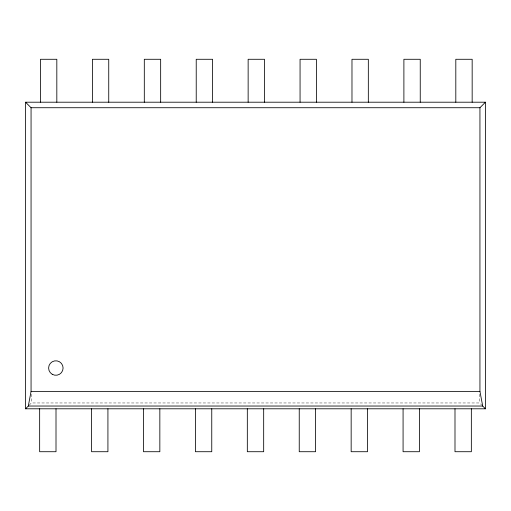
<?xml version="1.0" encoding="UTF-8"?>
<svg xmlns="http://www.w3.org/2000/svg" width="511" height="511" viewBox="0 0 511 511"><rect width="100%" height="100%" fill="white"/><g stroke="black" fill="none" stroke-linecap="round" stroke-linejoin="round"><path stroke-width="0.38" stroke-dasharray="2.56 1.92" d="M29.261 405.082L31.375 402.962L479.625 402.962L481.739 405.082M479.625 394.198L479.625 402.962M31.375 394.198L31.375 402.962"/><path stroke-width="0.77" d="M25.55 408.794L28.309 406.034L31.062 391.381L31.062 107.725L25.55 102.206L25.55 408.794L485.45 408.794L485.45 102.206L25.55 102.206M31.062 107.725L479.938 107.725L485.45 102.206M31.062 391.381L479.938 391.381L482.691 406.034L485.45 408.794M28.309 406.034L482.691 406.034M479.938 107.725L479.938 391.381M472.164 102.206L472.164 59.282L455.812 59.282L455.812 102.206M471.346 408.794L471.346 451.718L454.994 451.718L454.994 408.794M420.246 102.206L420.246 59.282L403.894 59.282L403.894 102.206M419.429 408.794L419.429 451.718L403.077 451.718L403.077 408.794M368.329 102.206L368.329 59.282L351.977 59.282L351.977 102.206M367.511 408.794L367.511 451.718L351.159 451.718L351.159 408.794M316.411 102.206L316.411 59.282L300.059 59.282L300.059 102.206M315.594 408.794L315.594 451.718L299.242 451.718L299.242 408.794M264.494 102.206L264.494 59.282L248.142 59.282L248.142 102.206M263.676 408.794L263.676 451.718L247.324 451.718L247.324 408.794M212.576 102.206L212.576 59.282L196.224 59.282L196.224 102.206M211.758 408.794L211.758 451.718L195.406 451.718L195.406 408.794M160.658 102.206L160.658 59.282L144.306 59.282L144.306 102.206M159.841 408.794L159.841 451.718L143.489 451.718L143.489 408.794M108.741 102.206L108.741 59.282L92.389 59.282L92.389 102.206M107.923 408.794L107.923 451.718L91.571 451.718L91.571 408.794M56.823 102.206L56.823 59.282L40.471 59.282L40.471 102.206M56.006 408.794L56.006 451.718L39.654 451.718L39.654 408.794M52.231 374.295A7.237 7.237 0 0 0 63.089 368.029A7.237 7.237 0 0 0 52.231 361.762A7.237 7.237 0 0 0 52.231 374.295"/></g></svg>
